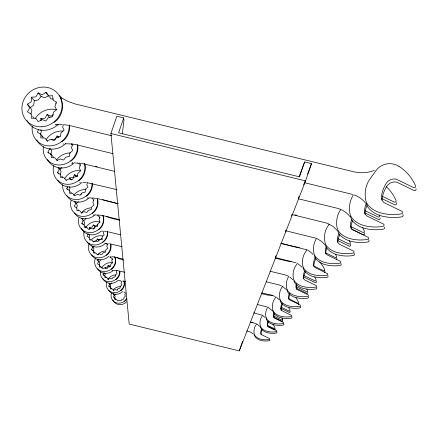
<?xml version="1.0" encoding="UTF-8"?>
<svg xmlns="http://www.w3.org/2000/svg" width="438" height="438" viewBox="0 0 438 438"><rect width="100%" height="100%" fill="white"/><g stroke="black" fill="none" stroke-linecap="round" stroke-linejoin="round"><path stroke-width="0.66" d="M49.647 148.679L47.906 152.183L48.771 153.185M88.235 233.722L87.036 236.142L89.341 237.73L89.336 239.909L92.166 240.161L93.321 241.896L95.517 240.807L97.926 241.568L99.3 239.652L101.912 239.011L102.35 236.438L104.217 234.916L103.248 233.065L103.976 230.941M48.065 94.816L45.908 92.303L42.557 94.581L41.829 94.635L38.106 92.856L36.146 96.541L35.511 96.946L31.344 97.187L34.367 100.702L33.627 105.071L30.463 107.644L31.919 110.579L30.874 114.176M122.344 133.869L123.959 120.461L123.713 117.915L116.831 116.24L110.918 133.513L129.199 324.082L239.296 350.882L305.576 180.894L311.489 163.626L304.613 161.951L299.099 176.897M123.713 117.915L118.616 132.807L299.51 176.843L304.613 161.951M239.296 350.882L242.581 341.284M40.455 134.028L41.358 131.515L40.822 129.801M50.698 154.609L51.744 151.115L50.496 148.613M60.148 174.735L61.112 171.51L59.957 169.194L58.363 167.338M69.133 190.574L69.992 188.192L69.456 186.621M76.535 208.127L77.323 205.46L76.338 203.478L74.301 201.102L75.67 203.528L74.296 206.298L76.935 208.121L76.929 210.612L79.743 210.689L81.49 212.89L84.003 211.647L86.757 212.512L88.339 210.322L91.323 209.588L91.575 207.075L93.962 204.896L92.856 202.29L93.967 199.701L91.586 198.173M83.948 224.831L84.633 222.488L83.724 220.653L81.835 218.452L83.1 220.703L81.829 223.27L82.585 224.146M89.034 237.615L89.686 235.808L89.111 234.253M93.371 250.875L93.984 248.789L92.33 246.183M99.262 265.105L99.826 263.161L97.51 259.827L98.424 259.274M104.671 275.694L105.202 274.221L104.731 272.951M110.091 287.591L110.748 285.461L109.418 283.359M114.581 298.459L115.189 296.477L113.322 293.794L114.17 295.289L113.322 296.997L114.948 298.119L114.942 299.658L116.941 299.833L117.756 301.059L119.306 300.293L121.003 300.824L121.978 299.477L123.817 299.023L123.976 297.473L125.443 296.132L124.764 294.823L125.449 292.929L123.976 291.987M275.179 257.681L275.874 255.776M285.302 231.959L285.998 230.059M291.5 216.065L292.195 214.166M298.393 198.266L299.088 196.366M303.665 184.907L305.286 180.472M307.596 174.132L311.489 163.626M63.373 124.775L62.612 127.217L64.129 130.113L60.866 133.097L60.521 136.536L56.431 137.537L54.268 140.538L50.501 139.35L47.058 141.052L45.251 138.337L44.665 138.047L40.816 137.937L40.822 134.526L37.214 132.035L38.779 129.402M72.801 143.828L71.394 147.726L72.796 150.409L69.773 153.163L69.456 156.344L65.678 157.269L63.68 160.04L60.198 158.945L57.011 160.516L54.799 157.74L51.235 157.642L51.246 154.488L47.906 152.183M87.512 182.58L86.79 184.792L87.989 187.081L85.673 188.964L85.131 192.156L81.901 192.95L80.192 195.321L77.75 194.341L74.493 195.726L72.604 193.35L69.56 193.267L69.565 190.568L66.713 188.603L67.901 186.604M116.798 270.405L116.273 271.982L117.061 273.493L115.358 275.048L115.178 276.832L113.053 277.358L111.925 278.918L110.316 278.278L108.17 279.187L106.921 277.621L104.917 277.566L104.923 275.792L103.039 274.495L104.02 272.847M53.261 114.69L51.197 116.092L50.518 116.141L47.08 114.499L45.267 117.904L44.681 118.276L40.827 118.501L40.833 120.423M59.152 136.984L57.028 135.972L55.352 139.12L51.251 139.673M77.761 175.999L74.509 174.74L73.08 177.434L69.571 177.905L69.571 179.12M80.975 194.483L81.501 193.486M97.937 224.623L95.528 225.997L93.332 224.951L92.177 227.119L89.347 227.503L89.347 229.342M99.497 239.914L97.422 238.929L95.982 241.201M110.327 266.189L108.181 265.362L107.239 267.131L104.923 267.443L105.651 268.291M117.22 290.12L117.762 289.096M85.93 218.639L83.724 220.653M100.904 259.975L99.07 261.645M58.758 173.881L57.564 172.495L59.174 169.796L58.21 167.546M92.325 250.465L91.482 249.485L92.615 247.585L91.772 245.702M109.418 286.808L108.739 286.019L109.653 284.486L109.046 283.107M267.952 306.863L267.689 307.257A12.614 12.242 -9.9 0 0 265.822 312.201A15.642 15.182 -9.9 0 0 265.861 316.636A6.433 6.247 -9.9 0 0 267.634 320.041A12.658 12.28 -9.9 0 0 273.17 323.178A22.584 21.922 -9.9 0 0 283.118 323.611A0.684 0.662 -9.9 0 0 283.435 322.434L274.736 318.212A3.723 3.613 -9.9 0 1 273.52 314.966A16.414 15.932 -9.9 0 1 274.002 312.847M340.665 209.649L340.2 210.355A22.387 21.73 -9.9 0 0 336.888 219.126A27.769 26.948 -9.9 0 0 336.959 227.004A11.421 11.087 -9.9 0 0 340.112 233.049A22.469 21.807 -9.9 0 0 349.94 238.611A40.099 38.916 -9.9 0 0 367.597 239.378A1.215 1.177 -9.9 0 0 368.155 237.292L352.71 229.797A6.608 6.417 -9.9 0 1 350.553 224.037A29.143 28.284 -9.9 0 1 351.709 219.356M282.455 286.452L281.848 287.372A14.58 14.153 -9.9 0 0 279.685 293.082A18.084 17.553 -9.9 0 0 279.734 298.212A7.441 7.222 -9.9 0 0 281.787 302.154A14.635 14.202 -9.9 0 0 288.188 305.773A26.116 25.344 -9.9 0 0 299.691 306.277A0.788 0.766 -9.9 0 0 300.052 304.919L289.994 300.035A4.303 4.177 -9.9 0 1 288.587 296.28A18.982 18.423 -9.9 0 1 289.343 293.23M329.113 224.322L327.805 226.276A20.701 20.093 -9.9 0 0 324.739 234.385A25.672 24.917 -9.9 0 0 324.81 241.666A10.561 10.249 -9.9 0 0 327.723 247.256A20.772 20.159 -9.9 0 0 336.811 252.403A37.071 35.982 -9.9 0 0 353.137 253.115A1.122 1.09 -9.9 0 0 353.652 251.182L339.373 244.251A6.11 5.929 -9.9 0 1 337.375 238.924A26.942 26.149 -9.9 0 1 338.749 233.755M262.855 315.021L261.864 316.493A11.727 11.383 -9.9 0 0 260.123 321.087A14.547 14.12 -9.9 0 0 260.161 325.215A5.984 5.809 -9.9 0 0 261.815 328.38A11.771 11.421 -9.9 0 0 266.961 331.292A21.002 20.383 -9.9 0 0 276.214 331.697A0.635 0.619 -9.9 0 0 276.504 330.602L268.412 326.677A3.46 3.362 -9.9 0 1 267.284 323.66A15.264 14.815 -9.9 0 1 267.892 321.207M297.462 263.271L295.721 265.839A16.387 15.899 -9.9 0 0 293.296 272.255A20.318 19.721 -9.9 0 0 293.345 278.021A8.36 8.114 -9.9 0 0 295.655 282.444A16.441 15.954 -9.9 0 0 302.844 286.512A29.341 28.475 -9.9 0 0 315.771 287.076A0.887 0.86 -9.9 0 0 316.176 285.549L304.875 280.063A4.834 4.692 -9.9 0 1 303.293 275.847A21.325 20.695 -9.9 0 1 304.645 271.1M307.18 249.501L305.297 252.272A17.695 17.175 -9.9 0 0 302.68 259.203A21.944 21.298 -9.9 0 0 302.735 265.433A9.028 8.76 -9.9 0 0 305.226 270.208A17.755 17.235 -9.9 0 0 312.995 274.604A31.689 30.753 -9.9 0 0 326.951 275.212A0.958 0.931 -9.9 0 0 327.389 273.564L315.185 267.64A5.223 5.07 -9.9 0 1 313.477 263.085A23.033 22.354 -9.9 0 1 315.245 257.254M256.882 323.627L255.721 325.335A10.906 10.589 -9.9 0 0 254.106 329.611A13.529 13.129 -9.9 0 0 254.144 333.449A5.563 5.404 -9.9 0 0 255.677 336.395A10.945 10.621 -9.9 0 0 260.468 339.105A19.535 18.96 -9.9 0 0 269.069 339.477A0.591 0.575 -9.9 0 0 269.343 338.459L261.815 334.807A3.219 3.126 -9.9 0 1 260.763 332.004A14.197 13.781 -9.9 0 1 261.667 328.839M275.984 296.92L274.544 299.045A13.562 13.162 -9.9 0 0 272.535 304.355A16.819 16.321 -9.9 0 0 272.578 309.129A6.92 6.712 -9.9 0 0 274.489 312.787A13.611 13.206 -9.9 0 0 280.44 316.159A24.287 23.57 -9.9 0 0 291.139 316.625A0.734 0.712 -9.9 0 0 291.473 315.36L282.121 310.816A4.002 3.887 -9.9 0 1 280.813 307.328A17.651 17.131 -9.9 0 1 281.93 303.397M48.925 95.818L44.473 97.712L41.128 96.376L38.155 100.023L34.367 100.702M93.737 228.937L94.772 227.503M59.957 169.194L61.961 167.562M76.338 203.478L78.479 201.737M93.168 247.158L94.05 246.441M110.661 256.515L110.945 257.894L112.582 258.748L111.728 260.736L112.577 262.734L110.94 264.065L110.557 266.326L108.597 266.682L107.058 268.571L104.945 267.903L103.018 268.855L101.682 267.175L99.525 267.114L99.53 265.204L97.504 263.807L98.561 261.689L97.51 259.827M110.097 284.147L111.515 282.992M114.581 295.256L115.9 294.183M54.077 122.41C62.054 117.269 65.027 105.772 60.307 97.482M56.212 124.272L55.423 124.863L62.437 124.578M61.846 141.819C67.091 138.37 70.25 131.843 69.593 125.602M70.682 161.228C75.927 157.773 78.928 150.99 77.63 144.803M72.845 162.569L71.832 163.33L72.637 163.089M78.621 180.856C84.085 177.319 86.521 170.125 84.78 163.905M86.182 196.334C90.403 193.552 92.955 188.225 92.259 183.199M92.292 213.448C96.968 210.426 99.048 204.272 97.559 198.961M98.495 229.89C103.1 226.9 105.158 220.418 102.881 215.386M102.76 242.389C106.22 240.101 108.301 235.693 107.633 231.571M106.314 255.376L107.748 254.303A11.317 10.983 -9.9 0 0 110.803 244.004M111.301 269.288L112.632 268.291A10.528 10.216 -9.9 0 0 115.336 258.185L114.794 256.986M111.997 270.558L112.61 270.098M115.873 279.586L117.11 278.656A9.789 9.499 -9.9 0 0 120.001 271.768M120.669 290.755L121.824 289.89A9.105 8.837 -9.9 0 0 124.162 281.152M124.414 301.404L125.487 300.599A8.464 8.218 -9.9 0 0 126.867 298.847M100.833 239.252L101.769 238.617L102.415 239.559M45.908 92.303L48.24 95.676L48.87 95.993L52.659 95.665L53.025 99.798L53.392 100.395L56.557 102.054L54.909 106.609L56.546 109.746L53.381 112.325L52.642 116.689L48.218 117.778L45.886 121.019L42.541 119.683L38.084 121.578L36.13 118.638L35.494 118.326L31.328 118.211L31.339 114.521L30.978 113.918L27.435 111.827L29.466 108.41L29.466 107.726L27.441 104.129L30.983 101.994L31.35 101.342L31.344 97.187M374.266 170.442C367.8 172.944 360.584 173.432 353.844 171.795L75.139 103.954L68.032 101.435L61.429 97.855M63.088 144.091L63.953 143.834M79.683 182.799L80.428 182.575M87.162 198.129L87.852 197.921M93.201 215.107L93.836 214.921M272.436 295.267L267.673 295.103L261.207 293.57M93.661 241.338L95.402 241.234M65.361 143.768L70.972 143.932L76.513 144.786L113.004 153.667M88.958 197.872L91.181 197.872M94.86 214.872L95.889 214.855M105.005 243.627L106.795 243.627M291.73 261.371L287.416 261.075L275.403 258.201M253.065 322.363L251.144 322.297M75.232 163.007L77.827 163.084M82.826 182.504L86.423 182.662M101.824 231.187L102.771 231.204M114.055 270.366L116.409 270.47M118.435 280.588L119.897 280.632M53.299 99.119L50.879 98.753L49.576 96.798M98.194 215.326L96.497 215.091M111.049 257.237L109.642 257.04M299.428 247.454L294.807 246.813L280.884 243.424M92.287 197.921L96.688 198.458M97.942 214.916L103.012 215.616L119.59 219.652M63.948 124.693L68.454 125.317M79.119 163.182L84.244 163.971L114.783 171.406M104.671 231.319L106.554 231.549M108.586 243.736L109.473 243.829M111.81 256.652L114.318 256.996M87.616 182.788L117.017 189.687M117.192 270.553L124.814 272.239M111.241 244.103L122.093 246.704M122.793 280.988L125.503 281.618M110.918 133.513L305.576 180.894M69.938 125.613L111.756 135.791M304.892 182.805L352.683 194.439M298.114 198.726L337.922 208.417C342.669 209.813 346.978 212.693 350.022 216.602M95.27 166.276L97.258 166.758M294.966 214.883L296.959 215.37M292.069 214.56L327.246 223.232L333.258 226.528L337.118 230.372M286.102 230.842L315.825 238.184M97.773 198.677L118.364 203.692M281.119 243.309L306.589 249.769M117.795 203.725L102.656 199.679M275.447 257.593L296.072 262.855M119.623 220.281L110.759 218.086L106.368 216.372M108.416 231.894L120.384 234.806M269.983 271.226L285.275 274.944L288.095 276.06M266.337 281.82L278.968 284.892L281.623 285.948M115.145 257.161L123.116 259.104M261.924 292.891L272.551 295.48L275.059 296.471M123.527 260.057L119.968 259.022L116.437 257.38M257.287 304.487L266.698 306.841M253.673 312.814L261.815 315.13M250.405 322.045L255.748 323.507M246.786 330.92L250.645 332.146L253.339 334.095M354.216 194.943C358.744 196.585 362.806 199.493 365.768 203.292M317.013 238.655L321.382 241.228L324.952 244.782M382.429 196.35L394.529 202.219A1.391 1.352 -9.9 0 0 395.979 200.358L395.744 199.799A41.84 40.608 -9.9 0 0 386.217 186.648M381.701 198.507L395.005 204.968A1.391 1.352 -9.9 0 0 396.456 203.106L396.22 202.548M364.98 210.623L378.268 217.073A1.287 1.248 -9.9 0 0 379.604 215.348L379.39 214.834M364.816 212.868L378.711 219.613A1.287 1.248 -9.9 0 0 380.047 217.889M350.86 226.594L362.998 232.49A1.188 1.155 -9.9 0 0 364.241 230.897L364.038 230.421A35.763 34.712 -9.9 0 0 362.691 227.744M351.271 228.943L363.409 234.834A1.188 1.155 -9.9 0 0 364.646 233.24L364.449 232.764M338.043 238.699L349.108 244.07A1.1 1.068 -9.9 0 0 350.252 242.597L350.066 242.159A33.069 32.094 -9.9 0 0 349.349 240.659M337.189 240.27L349.486 246.238A1.1 1.068 -9.9 0 0 350.63 244.765L350.444 244.327M325.834 252.95L335.382 257.582A1.018 0.986 -9.9 0 0 336.439 256.225L336.269 255.814A30.572 29.669 -9.9 0 0 335.607 254.434M313.137 265.685L323.578 270.755A0.942 0.914 -9.9 0 0 324.558 269.49L324.399 269.118A28.306 27.474 -9.9 0 0 319.724 261.99M289.064 298.968L297.599 303.112A0.777 0.756 -9.9 0 0 298.409 302.067L298.278 301.76A23.428 22.738 -9.9 0 0 295.907 297.692M281.229 307.208L289.129 311.046A0.723 0.701 -9.9 0 0 289.885 310.071L289.764 309.786A21.79 21.15 -9.9 0 0 288.762 307.837M280.873 308.347L289.381 312.475A0.723 0.701 -9.9 0 0 290.131 311.506L290.011 311.215M274.122 317.501L282.034 321.339A0.673 0.652 -9.9 0 0 282.734 320.441L282.625 320.167A20.263 19.666 -9.9 0 0 282.181 319.253M267.525 325.335L274.265 328.61A0.624 0.608 -9.9 0 0 274.922 327.772L274.818 327.52A18.845 18.292 -9.9 0 0 272.907 324.251M267.738 326.573L273.87 329.551M47.112 140.888L47.693 141.184M57.06 160.368L57.597 160.636M66.028 180.062L66.527 180.314M81.528 212.769L81.955 212.983M93.354 241.792L93.727 241.979M108.197 279.105L108.504 279.258M113.535 290.306L113.82 290.449M32.565 116.448L33.983 117.598M41.763 136.207L43.269 137.373M61.451 176.06L62.743 177.056M70.075 191.778L71.498 192.819M84.709 225.986L85.925 226.879M106.522 243.429L107.693 244.048L106.779 246.183L107.693 248.33L105.93 249.764L105.52 252.195L103.406 252.573L101.753 254.604L99.486 253.892L97.411 254.916L95.971 253.104L93.65 253.038L93.661 250.985L91.482 249.485M93.754 251.751L95.128 252.699M99.618 265.915L100.899 266.797M105.005 276.449L106.199 277.27M110.568 287.843L111.674 288.604M115.019 298.689L116.048 299.4M307.657 250.273L310.63 252.151L313.186 254.538M268.231 307.509L272.146 310.531M57.564 172.495L60.652 174.625L60.647 177.538L63.937 177.631L65.979 180.199L69.505 178.704L72.144 179.761L73.995 177.198L77.488 176.339L77.783 173.399L80.576 170.853L79.278 167.803L80.581 164.77L77.789 162.991M81.829 223.27L84.271 224.951L84.266 227.262L86.872 227.333L88.487 229.37L90.819 228.214L93.371 229.019L94.832 226.994L97.597 226.309L97.833 223.988L100.039 221.967L99.015 219.558L100.045 217.155L97.838 215.748M108.739 286.019L110.491 287.224L110.486 288.877L112.352 288.927L113.508 290.383L115.178 289.562L117.001 290.137L118.331 288.5L120.028 288.199L120.198 286.534L121.78 285.089L121.041 283.682L121.78 281.639L120.198 280.632M298.015 263.84L302.171 267.268M282.455 286.403L286.091 289.392M257.029 324.158L259.789 326.43M289.825 277.084L292.825 279.718M276.597 297.38L279.269 299.723M263.15 315.918L264.93 317.386M38.106 92.856L41.128 96.376M47.08 114.499L49.872 117.751M71.224 143.73L72.352 145.044L72.046 144.535M57.028 135.972L58.32 137.472M40.827 118.501L42.026 119.897M27.441 104.129L30.463 107.644M40.488 133.973L42.929 136.82M74.509 174.74L76.278 176.799M50.934 153.973L53.507 157.116M69.571 177.905L71.339 179.963M66.713 188.603L67.594 189.627M93.332 224.951L95.117 227.026M105.936 243.123L107.403 244.837L107.201 244.503M89.347 227.503L90.233 228.543M97.422 238.929L99.108 240.884M108.181 265.362L109.637 267.054M103.039 274.495L103.768 275.338M55.67 102.875L56.031 103.472M79.88 165.422L80.17 165.892M93.371 200.254L93.617 200.659M99.492 217.67L99.716 218.042M112.123 259.176L112.314 259.488M116.639 270.18L116.815 270.47M78.473 209.797L78.72 210.202M90.688 239.192L90.901 239.548M336.619 257.823L336.789 258.228A1.018 0.986 -9.9 0 1 336.247 259.515M316.181 281.147L316.329 281.503A0.887 0.86 -9.9 0 1 315.404 282.691L304.979 277.632A5.48 5.322 -9.9 0 0 303.293 277.528M307.657 291.943L307.799 292.277A0.838 0.816 -9.9 0 1 306.928 293.4L297.09 288.626A5.168 5.021 -9.9 0 0 296.564 288.538M298.546 303.293L298.678 303.605A0.777 0.756 -9.9 0 1 298.486 304.448M275.031 328.757L275.135 329.009A0.624 0.608 -9.9 0 1 274.484 329.847M69.204 124.83A19.146 17.783 -40.7 0 1 50.135 145.87A19.146 17.783 -40.7 0 1 32.259 126.44M35.232 118.446A19.146 17.783 -40.7 0 1 56.82 109.785M65.711 143.669A19.146 17.783 -40.7 0 1 36.726 139.919M353.356 194.954A24.216 23.504 -9.9 0 0 349.77 204.436A30.036 29.149 -9.9 0 0 349.847 212.961A12.357 11.99 -9.9 0 0 353.258 219.498A24.304 23.586 -9.9 0 0 363.89 225.515A43.367 42.092 -9.9 0 0 382.987 226.347A1.314 1.276 -9.9 0 0 383.589 224.092L366.885 215.983A7.15 6.937 -9.9 0 1 364.553 209.753A31.52 30.594 -9.9 0 1 366.157 203.703M364.985 214.226A7.15 6.937 -9.9 0 1 365.029 212.496A31.52 30.594 -9.9 0 1 367.028 205.477M350.444 216.317A12.357 11.99 -9.9 0 0 353.734 222.247A24.304 23.586 -9.9 0 0 364.367 228.264A43.367 42.092 -9.9 0 0 383.464 229.096A1.314 1.276 -9.9 0 0 384.389 227.207M77.422 144.896A17.701 16.441 -40.7 0 1 60.017 164.967A17.701 16.441 -40.7 0 1 43.373 146.692M46.165 139.481A17.701 16.441 -40.7 0 1 62.93 131.071M74.613 162.597A17.701 16.441 -40.7 0 1 47.457 159.47M350.953 228.171A6.608 6.417 -9.9 0 1 350.997 226.572A29.143 28.284 -9.9 0 1 352.48 220.982M337.643 230.667A11.421 11.087 -9.9 0 0 340.55 235.589A22.469 21.807 -9.9 0 0 350.378 241.146A40.099 38.916 -9.9 0 0 368.04 241.918A1.215 1.177 -9.9 0 0 368.599 239.832M84.414 163.484A16.365 15.199 -40.7 0 1 69.062 184.294A16.365 15.199 -40.7 0 1 53.737 165.674M56.666 159.75A16.365 15.199 -40.7 0 1 70.266 152.928M81.813 182.542A16.365 15.199 -40.7 0 1 57.701 180.226M325.445 245.056A10.561 10.249 -9.9 0 0 328.133 249.605A20.772 20.159 -9.9 0 0 337.216 254.746A37.071 35.982 -9.9 0 0 353.543 255.458A1.122 1.09 -9.9 0 0 354.057 253.531M337.714 242.258A6.11 5.929 -9.9 0 1 337.786 241.272A26.942 26.149 -9.9 0 1 339.855 234.45M92.035 183.982A15.133 14.054 -40.7 0 1 76.705 199.547A15.133 14.054 -40.7 0 1 62.727 184.814M64.643 178.699A15.133 14.054 -40.7 0 1 80.543 170.667M88.991 198.02A15.133 14.054 -40.7 0 1 66.839 195.748M316.57 238.327A19.141 18.577 -9.9 0 0 313.734 245.822A23.734 23.039 -9.9 0 0 313.794 252.556A9.762 9.477 -9.9 0 0 316.488 257.725A19.206 18.637 -9.9 0 0 324.892 262.477A34.273 33.266 -9.9 0 0 339.987 263.139A1.035 1.007 -9.9 0 0 340.463 261.355L327.257 254.943A5.65 5.486 -9.9 0 1 325.412 250.021A24.911 24.178 -9.9 0 1 326.151 246.808M325.823 254.007A5.65 5.486 -9.9 0 1 325.795 252.189A24.911 24.178 -9.9 0 1 326.781 248.187M314.38 255.688A9.762 9.477 -9.9 0 0 316.866 259.893A19.206 18.637 -9.9 0 0 325.27 264.651A34.273 33.266 -9.9 0 0 340.364 265.308A1.035 1.007 -9.9 0 0 340.983 263.66M97.247 198.6A13.989 12.992 -40.7 0 1 84.123 216.388A13.989 12.992 -40.7 0 1 71.022 200.467M73.743 195.134A13.989 12.992 -40.7 0 1 85.914 189.599M94.893 215.009A13.989 12.992 -40.7 0 1 74.411 212.906M303.408 268.762A9.028 8.76 -9.9 0 0 305.576 272.217A17.755 17.235 -9.9 0 0 313.345 276.613A31.689 30.753 -9.9 0 0 327.301 277.221A0.958 0.931 -9.9 0 0 327.87 275.694M303.277 268.33A9.028 8.76 -9.9 0 1 303.167 267.886M313.767 265.937A5.223 5.07 -9.9 0 1 313.827 265.094A23.033 22.354 -9.9 0 1 315.929 258.568M119.727 271.45A9.97 9.258 -40.7 0 1 109.412 281.705A9.97 9.258 -40.7 0 1 100.461 271.576M101.676 267.963A9.97 9.258 -40.7 0 1 112.566 262.745M117.882 280.55A9.97 9.258 -40.7 0 1 102.563 278.125M273.745 317.298A3.723 3.613 -9.9 0 1 273.766 316.395A16.414 15.932 -9.9 0 1 274.418 313.756M266.249 318.7A6.433 6.247 -9.9 0 0 267.886 321.476A12.658 12.28 -9.9 0 0 273.421 324.607A22.584 21.922 -9.9 0 0 283.37 325.04A0.684 0.662 -9.9 0 0 283.682 323.863M266.107 318.07A15.642 15.182 -9.9 0 1 266.052 317.703M114.657 256.668A10.72 9.959 -40.7 0 1 105.175 271.533A10.72 9.959 -40.7 0 1 95.336 258.294M97.69 254.549A10.72 9.959 -40.7 0 1 105.054 251.018M113.568 270.23A10.72 9.959 -40.7 0 1 97.592 268.872M281.174 310.471A4.002 3.887 -9.9 0 1 281.081 308.867A17.651 17.131 -9.9 0 1 282.691 303.868M272.847 310.662A6.92 6.712 -9.9 0 0 274.757 314.325A13.611 13.206 -9.9 0 0 280.709 317.692A24.287 23.57 -9.9 0 0 291.407 318.163A0.734 0.712 -9.9 0 0 291.922 317.101M123.954 280.911A9.275 8.612 -40.7 0 1 115.254 292.704A9.275 8.612 -40.7 0 1 106.571 282.154M107.781 279.433A9.275 8.612 -40.7 0 1 115.265 274.954M273.471 316.105A4.161 4.035 -9.9 0 1 273.892 316.17L281.804 320.014A0.673 0.652 -9.9 0 0 282.505 319.11L282.39 318.837A20.263 19.666 -9.9 0 0 281.952 317.922M122.541 291.653A9.275 8.612 -40.7 0 1 108.816 290.399M267.53 326.102A3.46 3.362 -9.9 0 1 267.514 324.985A15.264 14.815 -9.9 0 1 268.483 321.585M260.451 326.841A5.984 5.809 -9.9 0 0 262.044 329.71A11.771 11.421 -9.9 0 0 267.191 332.623A21.002 20.383 -9.9 0 0 276.444 333.028A0.635 0.619 -9.9 0 0 276.734 331.933M126.626 298.574A8.623 8.01 -40.7 0 1 116.174 302.817A8.623 8.01 -40.7 0 1 111.301 293.4M113.469 289.545A8.623 8.01 -40.7 0 1 120.483 286.698M126.555 301.842A8.623 8.01 -40.7 0 1 112.911 300.134M261.053 334.528A3.219 3.126 -9.9 0 1 260.982 333.236A14.197 13.781 -9.9 0 1 262.072 329.644M254.412 334.96A5.563 5.404 -9.9 0 0 255.896 337.632A10.945 10.621 -9.9 0 0 260.681 340.337A19.535 18.96 -9.9 0 0 269.282 340.715A0.591 0.575 -9.9 0 0 269.556 339.696M110.535 243.687A11.53 10.709 -40.7 0 1 98.703 257.829A11.53 10.709 -40.7 0 1 89.149 243.555M91.684 239.526A11.53 10.709 -40.7 0 1 102.492 235.901M296.28 286.885A5.168 5.021 -9.9 0 1 296.805 286.972L306.638 291.746A0.838 0.816 -9.9 0 0 307.509 290.624L307.372 290.29A25.19 24.451 -9.9 0 0 306.819 289.151M108.755 256.389A11.53 10.709 -40.7 0 1 91.58 254.932M288.899 299.318A4.303 4.177 -9.9 0 1 288.85 298.973M288.828 298.628A4.303 4.177 -9.9 0 1 288.877 297.933A18.982 18.423 -9.9 0 1 289.846 294.292M280.183 300.599A7.441 7.222 -9.9 0 0 282.077 303.808A14.635 14.202 -9.9 0 0 288.478 307.427A26.116 25.344 -9.9 0 0 299.975 307.93A0.788 0.766 -9.9 0 0 300.342 306.573M280.09 300.238A7.441 7.222 -9.9 0 1 280.024 299.866M324.377 272.54A0.942 0.914 -9.9 0 0 324.881 271.352L324.722 270.974A28.306 27.474 -9.9 0 0 324.317 270.115M103.078 216.137A12.954 12.029 -40.7 0 1 90.929 232.611A12.954 12.029 -40.7 0 1 78.796 217.872M81.178 213.103A12.954 12.029 -40.7 0 1 90.945 207.815M101.233 231.023A12.954 12.029 -40.7 0 1 81.342 228.275M303.589 278.875A4.834 4.692 -9.9 0 1 303.622 277.703A21.325 20.695 -9.9 0 1 305.565 271.664M293.849 280.703A8.36 8.114 -9.9 0 0 295.978 284.3A16.441 15.954 -9.9 0 0 303.173 288.374A29.341 28.475 -9.9 0 0 316.094 288.932A0.887 0.86 -9.9 0 0 316.499 287.41M107.425 231.193A12.22 11.35 -40.7 0 1 94.997 244.984A12.22 11.35 -40.7 0 1 84.03 231.653M85.689 227.601A12.22 11.35 -40.7 0 1 99.886 222.033M303.556 275.754A5.48 5.322 -9.9 0 1 304.673 275.88L315.103 280.939A0.887 0.86 -9.9 0 0 316.022 279.751L315.875 279.395A26.707 25.919 -9.9 0 0 314.648 277.008M105.339 243.457A12.22 11.35 -40.7 0 1 87.14 241.913M288.823 276.301A15.456 15.001 -9.9 0 0 286.534 282.357A19.168 18.604 -9.9 0 0 286.583 287.793A7.884 7.654 -9.9 0 0 288.757 291.965A15.511 15.056 -9.9 0 0 295.546 295.809A27.682 26.866 -9.9 0 0 307.733 296.34A0.838 0.81 -9.9 0 0 308.117 294.9L297.457 289.721A4.561 4.429 -9.9 0 1 295.968 285.746A20.121 19.524 -9.9 0 1 296.378 283.791M296.378 289.326A4.561 4.429 -9.9 0 1 296.296 288.965M296.241 288.598A4.561 4.429 -9.9 0 1 296.274 287.498A20.121 19.524 -9.9 0 1 296.865 284.903M287.169 290.706A7.884 7.654 -9.9 0 0 289.064 293.717A15.511 15.056 -9.9 0 0 295.847 297.561A27.682 26.866 -9.9 0 0 308.04 298.092A0.838 0.81 -9.9 0 0 308.538 296.756M287.054 290.323A7.884 7.654 -9.9 0 1 286.89 289.545M415.99 188.69A1.506 1.462 -9.9 0 1 414.425 190.705L396.757 182.131A9.291 9.017 -9.9 0 0 386.803 186.232A34.093 33.091 -9.9 0 0 382.002 198.852A7.731 7.506 -9.9 0 0 381.914 200.095M399.007 166.336A45.251 43.92 -9.9 0 1 415.224 185.121L415.476 185.723A1.506 1.462 -9.9 0 1 413.91 187.738L396.242 179.158A9.291 9.017 -9.9 0 0 386.283 183.259A34.093 33.091 -9.9 0 0 381.487 195.879A7.731 7.506 -9.9 0 0 384.011 202.619L402.079 211.395A1.418 1.38 -9.9 0 1 401.427 213.832A46.904 45.525 -9.9 0 1 380.764 212.934A26.285 25.508 -9.9 0 1 369.272 206.424A13.364 12.97 -9.9 0 1 365.582 199.356A32.483 31.531 -9.9 0 1 365.495 190.136A26.192 25.42 -9.9 0 1 369.376 179.876L376.28 170.185A16.737 16.244 -9.9 0 1 398.98 166.374M58.259 124.408A20.706 19.234 -40.7 0 1 26.992 120.51M59.234 95.424A20.706 19.234 -40.7 0 1 61.736 98.254M366.387 203.637A13.364 12.97 -9.9 0 0 369.787 209.397A26.285 25.508 -9.9 0 0 381.284 215.901A46.904 45.525 -9.9 0 0 401.942 216.805A1.418 1.38 -9.9 0 0 402.79 214.543M41.977 126.757A20.706 19.234 -40.7 0 0 59.404 95.785A20.706 19.234 -40.7 0 0 24.599 98.271A20.706 19.234 -40.7 0 0 41.977 126.757"/></g></svg>
